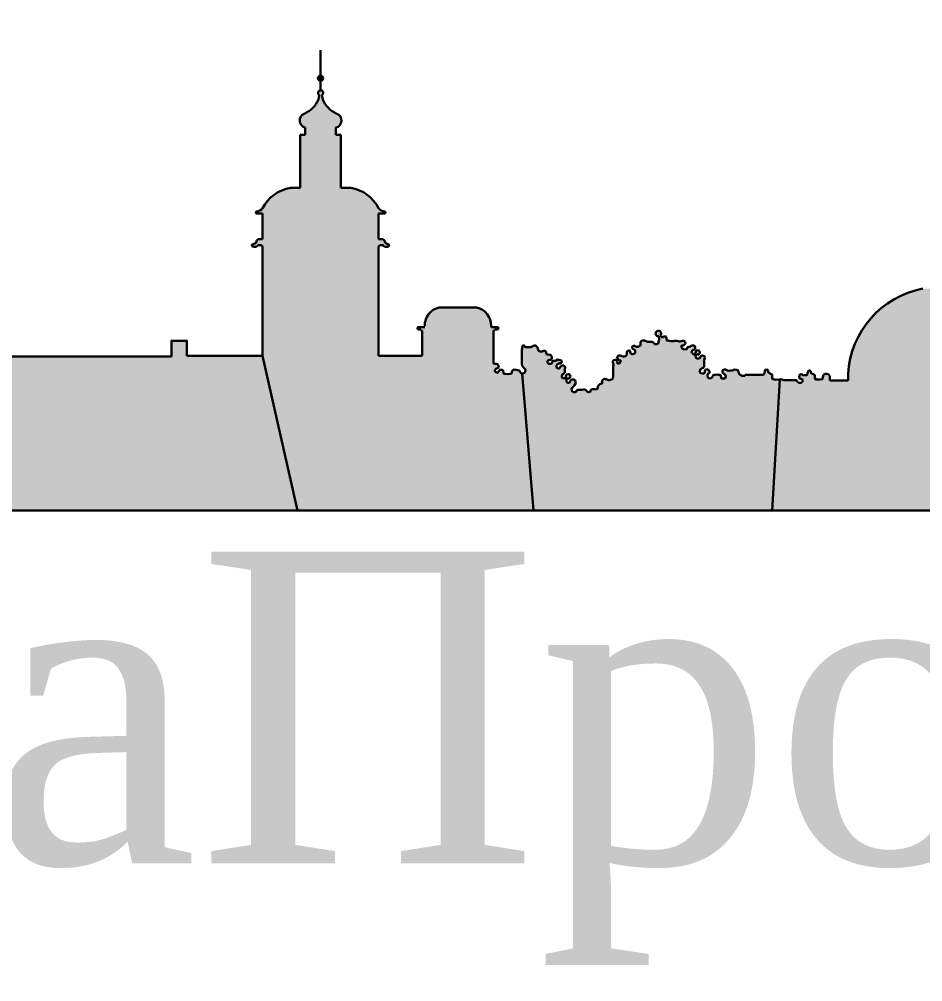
# Model space of a CAD drawing. Header units: metres. Extents: x -564 to -106, y -319 to -159.
# Drawn here: x -376.118 to -373.075, y -165.749 to -162.508 of the extents above; entities that cross this region are included whole.
import ezdxf

# ---------------------------------------------------------------- set-up
doc = ezdxf.new("R2010")
doc.units = ezdxf.units.M
doc.header["$MEASUREMENT"] = 0
doc.layers.add('контур здания на ситуации', color=1, linetype='Continuous', lineweight=30)
doc.layers.add('Рамка', color=7, linetype='Continuous', lineweight=0)
doc.styles.get("Standard").update_dxf_attribs({"font": 'cs_gost2304.shx'})

# ---------------------------------------------------------------- blocks, each defined once
blk = doc.blocks.new('A$C2C6E360E_1_1')
at = {"linetype": 'Continuous', "lineweight": 30, "ltscale": 0.1}
for points in [[(-9.3003, -2.944, 1), (-9.2829, -2.944, 1)], [(-8.613, -3.9381), (-8.6155, -3.9381), (-8.6188, -3.9354), (-8.6221, -3.9283), (-8.6285, -3.9275), (-8.6338, -3.9254), (-8.6393, -3.9248), (-8.6442, -3.9271), (-8.6464, -3.9294), (-8.648, -3.9376), (-8.6533, -3.9397), (-8.6609, -3.9406), (-8.6687, -3.9397), (-8.6748, -3.939), (-8.6771, -3.9303), (-8.6782, -3.9273), (-8.6813, -3.9259), (-8.6883, -3.9258), (-8.6912, -3.9303), (-8.6931, -3.9334), (-8.695, -3.9362), (-8.7051, -3.9331), (-8.7041, -3.924), (-8.6989, -3.9214), (-8.6932, -3.9187), (-8.6918, -3.9153), (-8.6954, -3.9071), (-8.7036, -3.9053), (-8.7091, -3.9048), (-8.7091, -3.794), (-8.7043, -3.794), (-8.7043, -3.7898), (-8.6955, -3.7898, 0.987681), (-8.6974, -3.7821), (-8.7177, -3.7821, 0.380531), (-8.7661, -3.7162), (-8.8291, -3.7162), (-8.8921, -3.7162, 0.380531), (-8.9405, -3.7821), (-8.9625, -3.7821, 1.012473), (-8.9606, -3.7898), (-8.9539, -3.7898), (-8.9539, -3.794), (-8.9491, -3.794), (-8.9491, -3.8782), (-9.0962, -3.8782), (-9.0962, -3.5104, -0.473931), (-9.0783, -3.5093, 0.340172), (-9.062, -3.5099, 0.608909), (-9.0644, -3.5023, -0.218924), (-9.0746, -3.4973, 0.241035), (-9.0817, -3.4864), (-9.0962, -3.4864), (-9.0962, -3.3997), (-9.076, -3.3997, 0.746498), (-9.0762, -3.3926, -0.233077), (-9.0962, -3.382, 0.244578), (-9.1903, -3.3135), (-9.2233, -3.3135), (-9.2233, -3.1352), (-9.2399, -3.1352), (-9.2399, -3.1104, 0.712425), (-9.236, -3.0641, -0.19933), (-9.2843, -3.0155), (-9.2871, -3.001, 0.757963), (-9.2916, -2.985, 0.757963), (-9.2961, -3.001), (-9.299, -3.0155, -0.19933), (-9.3473, -3.0641, 0.712425), (-9.3434, -3.1104), (-9.3434, -3.1352), (-9.36, -3.1352), (-9.36, -3.3135), (-9.393, -3.3135, 0.244578), (-9.487, -3.382, -0.233077), (-9.5071, -3.3926, 1.028208), (-9.505, -3.3997), (-9.487, -3.3997), (-9.487, -3.4864), (-9.5016, -3.4864, 0.241035), (-9.5087, -3.4973, -0.218924), (-9.5189, -3.5023, 0.608909), (-9.5213, -3.5099, 0.340172), (-9.5049, -3.5093, -0.473931), (-9.487, -3.5104), (-9.487, -3.8782), (-9.3692, -4.3992), (-8.575, -4.3992)], [(-6.4442, -4.0111), (-6.4454, -4.0056), (-6.4428, -4.0028), (-6.4385, -4.0023), (-6.4348, -4.0019), (-6.4344, -3.9907), (-6.4405, -3.9873), (-6.4447, -3.9891), (-6.4478, -3.9905), (-6.448, -3.9946), (-6.4482, -3.999), (-6.447, -4.0015), (-6.4491, -4.0033), (-6.4502, -4.0041), (-6.4512, -4.005), (-6.4557, -4.0045), (-6.4584, -4.0042), (-6.4635, -4.0036), (-6.4652, -4.0015), (-6.467, -3.9993), (-6.4669, -3.9948), (-6.4669, -3.9913), (-6.4669, -3.9897), (-6.4653, -3.9874), (-6.4638, -3.9851), (-6.4571, -3.9845), (-6.4545, -3.9819), (-6.454, -3.9797), (-6.4533, -3.9767), (-6.453, -3.9752), (-6.4498, -3.9732), (-6.4495, -3.9716), (-6.4488, -3.9676), (-6.4466, -3.9631), (-6.449, -3.9598), (-6.4521, -3.9581), (-6.4604, -3.9573), (-6.4654, -3.9606), (-6.4665, -3.9646), (-6.4668, -3.9671), (-6.4745, -3.9687), (-6.4806, -3.9667), (-6.4813, -3.9639), (-6.4811, -3.96), (-6.4809, -3.9575), (-6.4777, -3.9561), (-6.4756, -3.9551), (-6.4731, -3.954), (-6.4718, -3.9546), (-6.4677, -3.9518), (-6.4673, -3.9491), (-6.4671, -3.9448), (-6.4695, -3.9405), (-6.4756, -3.9385), (-6.4775, -3.9398), (-6.4803, -3.9416), (-6.4816, -3.9425), (-6.4847, -3.9433), (-6.4929, -3.9433), (-6.4988, -3.9433), (-6.5047, -3.9433), (-6.5077, -3.9453), (-6.5084, -3.9488), (-6.5091, -3.952), (-6.5112, -3.9539), (-6.5127, -3.9553), (-6.5159, -3.9549), (-6.5183, -3.9545), (-6.5221, -3.9515), (-6.5243, -3.9519), (-6.5286, -3.9497), (-6.5297, -3.945), (-6.5287, -3.9388), (-7.1375, -3.6105), (-7.196, -3.6105), (-7.196, -3.5309), (-7.2064, -3.5309), (-7.2064, -3.6105), (-7.2064, -3.6523), (-7.2638, -3.6523, 0.343417), (-7.5154, -3.9395), (-7.5154, -3.962), (-7.5767, -3.962), (-7.5769, -3.9561), (-7.577, -3.9505), (-7.5771, -3.9469), (-7.5809, -3.9417), (-7.5847, -3.9399), (-7.5913, -3.9398), (-7.5965, -3.9421), (-7.5994, -3.9461), (-7.6004, -3.9513), (-7.6009, -3.9539), (-7.6014, -3.9568), (-7.6111, -3.9587), (-7.6195, -3.9587), (-7.6239, -3.9587), (-7.6274, -3.9533), (-7.6267, -3.9464), (-7.6288, -3.9424), (-7.632, -3.9409), (-7.6358, -3.9392), (-7.6396, -3.9375), (-7.6405, -3.9326), (-7.6421, -3.9294), (-7.6457, -3.9277), (-7.6488, -3.929), (-7.6519, -3.9363), (-7.6523, -3.9405), (-7.6547, -3.9433), (-7.6605, -3.944), (-7.666, -3.9446), (-7.6704, -3.9416), (-7.6756, -3.9406), (-7.6788, -3.9435), (-7.6795, -3.9463), (-7.6794, -3.9513), (-7.678, -3.956), (-7.6707, -3.9567), (-7.6691, -3.9594), (-7.6684, -3.9658), (-7.6718, -3.9683), (-7.6735, -3.9695), (-7.6764, -3.9694), (-7.6816, -3.9691), (-7.6848, -3.9671), (-7.688, -3.9614), (-7.6906, -3.9606), (-7.7071, -3.9607), (-7.72, -3.9608), (-7.7262, -3.9609), (-7.7331, -3.9611), (-7.7373, -3.9584), (-7.7422, -3.9578), (-7.745, -3.958), (-7.7708, -4.3992), (-6.2064, -4.3992), (-6.2118, -3.9441), (-6.2274, -3.9446), (-6.2331, -3.9447), (-6.2374, -3.9453), (-6.2413, -3.9457), (-6.2456, -3.9439), (-6.248, -3.9426), (-6.2524, -3.9417), (-6.2555, -3.9421), (-6.2578, -3.944), (-6.2593, -3.9498), (-6.2581, -3.9522), (-6.2564, -3.9557), (-6.2498, -3.9571), (-6.2481, -3.9605), (-6.2487, -3.9629), (-6.2496, -3.9663), (-6.2518, -3.971), (-6.2539, -3.9716), (-6.2548, -3.9719), (-6.2567, -3.9727), (-6.2588, -3.9721), (-6.2637, -3.9712), (-6.2641, -3.9671), (-6.2644, -3.963), (-6.2653, -3.9606), (-6.2674, -3.959), (-6.2713, -3.9587), (-6.2759, -3.9608), (-6.2765, -3.9617), (-6.2772, -3.965), (-6.2763, -3.9717), (-6.2749, -3.9724), (-6.2742, -3.9741), (-6.2719, -3.9794), (-6.273, -3.983), (-6.2747, -3.9846), (-6.2758, -3.9857), (-6.2772, -3.987), (-6.2785, -3.9883), (-6.2806, -3.9903), (-6.2832, -3.991), (-6.2871, -3.992), (-6.2884, -3.9923), (-6.2898, -3.9927), (-6.2927, -3.9925), (-6.2949, -3.9921), (-6.3169, -3.991), (-6.3308, -3.9904), (-6.3348, -3.991), (-6.3406, -3.992), (-6.3437, -3.9918), (-6.3532, -3.9914), (-6.3571, -3.9912), (-6.3602, -3.9897), (-6.3618, -3.9874), (-6.3665, -3.9872), (-6.3703, -3.9875), (-6.3752, -3.9898), (-6.3771, -3.9922), (-6.3779, -3.9967), (-6.3771, -3.9984), (-6.3749, -4.0003), (-6.3753, -4.0025), (-6.376, -4.0078), (-6.3892, -4.0106), (-6.4003, -4.0101), (-6.4086, -4.0098), (-6.4215, -4.0066), (-6.4291, -4.0111), (-6.4345, -4.0143), (-6.4392, -4.0171)], [(-7.745, -3.958), (-7.7478, -3.9582), (-7.7586, -3.959), (-7.7649, -3.9578), (-7.77, -3.9568), (-7.7704, -3.9539), (-7.7704, -3.9489), (-7.7704, -3.945), (-7.7704, -3.9421), (-7.7742, -3.9401), (-7.7763, -3.939), (-7.7792, -3.9374), (-7.7811, -3.9364), (-7.7835, -3.9351), (-7.7847, -3.9344), (-7.7844, -3.9304), (-7.7849, -3.9284), (-7.7898, -3.9248), (-7.7943, -3.926), (-7.7959, -3.9296), (-7.7971, -3.9372), (-7.799, -3.9413), (-7.8025, -3.9423), (-7.8112, -3.9429), (-7.8501, -3.9428), (-7.8615, -3.9428), (-7.863, -3.9456), (-7.8658, -3.9457), (-7.8719, -3.9459), (-7.8805, -3.9419), (-7.8823, -3.9397), (-7.8835, -3.9356), (-7.8841, -3.9336), (-7.8853, -3.9294), (-7.8861, -3.9267), (-7.8909, -3.9255), (-7.8956, -3.9251), (-7.9006, -3.9261), (-7.9023, -3.9277), (-7.9105, -3.9286), (-7.9152, -3.929), (-7.9215, -3.9277), (-7.9275, -3.9253), (-7.9332, -3.925), (-7.9375, -3.9268), (-7.9383, -3.93), (-7.9383, -3.9345), (-7.9368, -3.9375), (-7.9336, -3.9398), (-7.9319, -3.941), (-7.9292, -3.943), (-7.927, -3.9474), (-7.9276, -3.9532), (-7.9294, -3.9546), (-7.9343, -3.9553), (-7.9389, -3.9556), (-7.9415, -3.9548), (-7.9432, -3.9519), (-7.9437, -3.9484), (-7.9438, -3.9441), (-7.9474, -3.9426), (-7.9512, -3.9422), (-7.9558, -3.9417), (-7.9613, -3.9423), (-7.9682, -3.9431), (-7.9711, -3.9461), (-7.9731, -3.9507), (-7.9741, -3.9529), (-7.9777, -3.9544), (-7.9836, -3.9547), (-7.9865, -3.9527), (-7.9878, -3.9494), (-7.989, -3.9464), (-7.9883, -3.9422), (-7.9864, -3.9396), (-7.9851, -3.9378), (-7.9822, -3.936), (-7.9818, -3.9317), (-7.9837, -3.9275), (-7.9873, -3.9249), (-7.9926, -3.9244), (-7.9976, -3.9271), (-7.9978, -3.9327), (-7.9979, -3.9351), (-8.0006, -3.9378), (-8.0039, -3.9384), (-8.0113, -3.9369), (-8.0143, -3.9344), (-8.0149, -3.9305), (-8.0138, -3.9272), (-8.0133, -3.9258), (-8.0126, -3.9238), (-8.0087, -3.9212), (-8.0066, -3.9199), (-8.0034, -3.9195), (-8.0013, -3.916), (-7.9993, -3.9126), (-7.9996, -3.9087), (-7.9998, -3.9032), (-8.0003, -3.8979), (-8.0006, -3.8952), (-7.999, -3.8895), (-7.9977, -3.8845), (-7.9984, -3.8803), (-8.0022, -3.8783), (-8.0066, -3.8774), (-8.0113, -3.8798), (-8.0131, -3.8839), (-8.0144, -3.8867), (-8.0187, -3.8881), (-8.0242, -3.8879), (-8.0279, -3.8859), (-8.0284, -3.883), (-8.029, -3.8795), (-8.0272, -3.8766), (-8.0251, -3.8734), (-8.0228, -3.8743), (-8.0209, -3.8751), (-8.0179, -3.8735), (-8.0153, -3.8714), (-8.014, -3.8687), (-8.0141, -3.866), (-8.0169, -3.8605), (-8.0213, -3.8602), (-8.0242, -3.8605), (-8.0266, -3.8608), (-8.0275, -3.8639), (-8.0286, -3.8677), (-8.0283, -3.8699), (-8.0299, -3.8717), (-8.0316, -3.8736), (-8.0338, -3.8743), (-8.0365, -3.873), (-8.0397, -3.8701), (-8.0417, -3.8683), (-8.0422, -3.8661), (-8.0404, -3.8621), (-8.0387, -3.8601), (-8.037, -3.8581), (-8.0329, -3.8577), (-8.0307, -3.8551), (-8.0305, -3.8531), (-8.0302, -3.8498), (-8.0325, -3.8451), (-8.036, -3.8441), (-8.042, -3.8445), (-8.0446, -3.8462), (-8.0477, -3.8482), (-8.0519, -3.8484), (-8.0556, -3.85), (-8.0571, -3.8532), (-8.0577, -3.856), (-8.0612, -3.8563), (-8.0677, -3.8569), (-8.0737, -3.8547), (-8.0752, -3.8522), (-8.0765, -3.8498), (-8.0766, -3.8465), (-8.0766, -3.845), (-8.0747, -3.8442), (-8.0726, -3.8439), (-8.0713, -3.8437), (-8.0693, -3.8434), (-8.0663, -3.8407), (-8.0637, -3.8384), (-8.0631, -3.8357), (-8.0642, -3.8323), (-8.0665, -3.8293), (-8.0696, -3.828), (-8.0734, -3.828), (-8.077, -3.8294), (-8.0815, -3.831), (-8.0845, -3.8301), (-8.0879, -3.829), (-8.0907, -3.8281), (-8.0958, -3.8281), (-8.0998, -3.8287), (-8.1044, -3.829), (-8.1114, -3.8295), (-8.1179, -3.8281), (-8.1209, -3.8275), (-8.1242, -3.8276), (-8.1262, -3.8255), (-8.1262, -3.822), (-8.1262, -3.8189), (-8.1283, -3.816), (-8.1304, -3.813), (-8.132, -3.8132), (-8.1335, -3.8133), (-8.1368, -3.8136), (-8.1407, -3.8177), (-8.1479, -3.8104, 6.607957), (-8.1528, -3.8128), (-8.1511, -3.8274), (-8.153, -3.828), (-8.154, -3.8313), (-8.1538, -3.8326), (-8.1545, -3.8367), (-8.1588, -3.8397), (-8.1647, -3.8399), (-8.1671, -3.84), (-8.1684, -3.8377), (-8.17, -3.8351), (-8.1739, -3.8321), (-8.1773, -3.8319), (-8.1864, -3.8314), (-8.1902, -3.8312), (-8.1958, -3.8294), (-8.1981, -3.8284), (-8.2017, -3.8269), (-8.2082, -3.827), (-8.2132, -3.8307), (-8.2147, -3.8346), (-8.214, -3.8394), (-8.2135, -3.8426), (-8.2175, -3.8451), (-8.2221, -3.848), (-8.2276, -3.8479), (-8.2323, -3.8461), (-8.2364, -3.8445), (-8.2403, -3.8457), (-8.2427, -3.848), (-8.2428, -3.8519), (-8.241, -3.8544), (-8.2329, -3.8595), (-8.2319, -3.8619), (-8.2318, -3.866), (-8.2337, -3.8699), (-8.2346, -3.8717), (-8.2366, -3.8723), (-8.2408, -3.8735), (-8.2427, -3.8729), (-8.2442, -3.8721), (-8.2472, -3.8705), (-8.2486, -3.8668), (-8.2494, -3.8647), (-8.2495, -3.8621), (-8.2525, -3.8605), (-8.2558, -3.861), (-8.2584, -3.8634), (-8.2608, -3.8655), (-8.2608, -3.8694), (-8.2606, -3.8725), (-8.2605, -3.8748), (-8.2629, -3.8779), (-8.2643, -3.8797), (-8.2691, -3.8807), (-8.2741, -3.881), (-8.2795, -3.8788), (-8.2827, -3.8775), (-8.2862, -3.8779), (-8.2885, -3.878), (-8.2907, -3.8795), (-8.2919, -3.8825), (-8.2927, -3.8846), (-8.2919, -3.8864), (-8.2894, -3.8916), (-8.2856, -3.8934), (-8.2818, -3.8949), (-8.2809, -3.8967), (-8.2817, -3.8995), (-8.2834, -3.9024), (-8.2851, -3.9051), (-8.2873, -3.9051), (-8.2898, -3.9046), (-8.2913, -3.9044), (-8.2928, -3.9023), (-8.2922, -3.8988), (-8.2929, -3.8949), (-8.2948, -3.8923), (-8.2995, -3.8917), (-8.3038, -3.8929), (-8.3073, -3.8963), (-8.3077, -3.8996), (-8.3069, -3.9037), (-8.3054, -3.906), (-8.3052, -3.9079), (-8.3063, -3.9135), (-8.3058, -3.919), (-8.3058, -3.9481), (-8.3076, -3.9546), (-8.3102, -3.9576), (-8.3152, -3.9598), (-8.3203, -3.9608), (-8.3218, -3.9611), (-8.3244, -3.9597), (-8.3301, -3.9576), (-8.3317, -3.957), (-8.3348, -3.9559), (-8.3364, -3.9565), (-8.3401, -3.9581), (-8.3424, -3.9608), (-8.3442, -3.9629), (-8.3435, -3.9664), (-8.3438, -3.9705), (-8.345, -3.9729), (-8.3475, -3.973), (-8.3505, -3.9732), (-8.3526, -3.9749), (-8.3548, -3.9779), (-8.3563, -3.9799), (-8.3575, -3.9818), (-8.3584, -3.9852), (-8.3582, -3.9871), (-8.3581, -3.9887), (-8.3597, -3.9899), (-8.3607, -3.9906), (-8.3639, -3.9913), (-8.3656, -3.9917), (-8.3694, -3.9914), (-8.3735, -3.991), (-8.3759, -3.9913), (-8.3795, -3.9918), (-8.3817, -3.9937), (-8.3832, -3.9981), (-8.3836, -3.9994), (-8.3899, -4.0011), (-8.3933, -4), (-8.396, -3.9966), (-8.3991, -3.9934), (-8.4029, -3.9924), (-8.4063, -3.9926), (-8.4122, -3.9928), (-8.4174, -3.9931), (-8.421, -3.9933), (-8.4255, -3.9936), (-8.4285, -3.9941), (-8.4303, -3.9968), (-8.4311, -3.9994), (-8.4342, -4.0006), (-8.4394, -4.001), (-8.4431, -3.9991), (-8.4446, -3.9983), (-8.4459, -3.9952), (-8.4465, -3.9911), (-8.4456, -3.9877), (-8.4432, -3.9851), (-8.4408, -3.9831), (-8.4383, -3.9809), (-8.4361, -3.9779), (-8.433, -3.9723), (-8.4326, -3.9693), (-8.4336, -3.9654), (-8.4347, -3.9616), (-8.4361, -3.9596), (-8.4385, -3.9588), (-8.442, -3.9587), (-8.4459, -3.9589), (-8.4492, -3.9603), (-8.4507, -3.9632), (-8.4514, -3.967), (-8.4532, -3.9689), (-8.4571, -3.9699), (-8.4615, -3.9687), (-8.4636, -3.9656), (-8.4634, -3.9618), (-8.4633, -3.9586), (-8.4619, -3.9563), (-8.4608, -3.9546), (-8.4592, -3.9547), (-8.4567, -3.9547), (-8.455, -3.9545), (-8.4528, -3.9533), (-8.4515, -3.9508), (-8.4503, -3.9486), (-8.4507, -3.9448), (-8.4518, -3.9424), (-8.4543, -3.9408), (-8.4573, -3.9408), (-8.4626, -3.9412), (-8.4638, -3.9428), (-8.4654, -3.9449), (-8.4655, -3.9481), (-8.4657, -3.9508), (-8.4658, -3.953), (-8.4685, -3.9542), (-8.4717, -3.9539), (-8.4764, -3.9536), (-8.4788, -3.9503), (-8.4789, -3.9474), (-8.4778, -3.9441), (-8.4769, -3.9409), (-8.4741, -3.9388), (-8.4688, -3.9339), (-8.4687, -3.9326), (-8.4685, -3.9307), (-8.4691, -3.9284), (-8.4696, -3.9265), (-8.4701, -3.9245), (-8.4693, -3.9221), (-8.4681, -3.9187), (-8.4689, -3.9151), (-8.472, -3.9117), (-8.4739, -3.911), (-8.4772, -3.911), (-8.4803, -3.9121), (-8.4824, -3.9129), (-8.484, -3.916), (-8.4844, -3.9168), (-8.4851, -3.9182), (-8.4881, -3.9212), (-8.4907, -3.9213), (-8.4943, -3.92), (-8.4963, -3.9193), (-8.4968, -3.9177), (-8.4974, -3.9162), (-8.4974, -3.9139), (-8.4974, -3.9124), (-8.4974, -3.911), (-8.4948, -3.9084), (-8.4933, -3.9068), (-8.4889, -3.9045), (-8.487, -3.9035), (-8.484, -3.9043), (-8.4794, -3.8996), (-8.4797, -3.8977), (-8.4811, -3.8949), (-8.4846, -3.8934), (-8.4889, -3.8924), (-8.4928, -3.8916), (-8.4988, -3.8941), (-8.5021, -3.8955), (-8.508, -3.8956), (-8.5101, -3.8971), (-8.5114, -3.9007), (-8.5121, -3.9029), (-8.5137, -3.9047), (-8.5156, -3.9053), (-8.5177, -3.9059), (-8.523, -3.9062), (-8.5245, -3.9048), (-8.5269, -3.9026), (-8.528, -3.8997), (-8.5273, -3.8966), (-8.5251, -3.8938), (-8.5226, -3.8928), (-8.5199, -3.8918), (-8.5165, -3.8929), (-8.5143, -3.8896), (-8.5131, -3.8867), (-8.5133, -3.8839), (-8.5134, -3.8818), (-8.5151, -3.8784), (-8.5165, -3.8755), (-8.5195, -3.875), (-8.5253, -3.8738), (-8.5297, -3.8739), (-8.5311, -3.8725), (-8.5318, -3.8709), (-8.5318, -3.8672), (-8.5333, -3.8647), (-8.5343, -3.863), (-8.5357, -3.8618), (-8.5401, -3.8623), (-8.5438, -3.8627), (-8.5448, -3.8641), (-8.5452, -3.8648), (-8.5464, -3.8645), (-8.5496, -3.8647), (-8.5526, -3.8643), (-8.5555, -3.863), (-8.5566, -3.8617), (-8.5586, -3.8592), (-8.5596, -3.8545), (-8.5606, -3.8503), (-8.563, -3.8481), (-8.5646, -3.8466), (-8.5666, -3.8449), (-8.5687, -3.8442), (-8.5714, -3.8445), (-8.5743, -3.845), (-8.5832, -3.8492), (-8.5886, -3.8492), (-8.5942, -3.8492), (-8.5984, -3.8492), (-8.6024, -3.8492), (-8.6046, -3.8477), (-8.6043, -3.8462), (-8.6047, -3.845), (-8.6061, -3.8438), (-8.6093, -3.8435), (-8.6111, -3.8446), (-8.6122, -3.8465), (-8.6112, -3.8476), (-8.613, -3.8495), (-8.6136, -3.8512), (-8.6132, -3.8536), (-8.6126, -3.8566), (-8.6134, -3.8594), (-8.6134, -3.8652), (-8.6134, -3.9061), (-8.6129, -3.9121), (-8.6098, -3.9165), (-8.6076, -3.9196), (-8.6037, -3.923), (-8.6019, -3.9246), (-8.6021, -3.9269), (-8.6025, -3.9321), (-8.6054, -3.9362), (-8.6105, -3.9381), (-8.613, -3.9381), (-8.575, -4.3992), (-7.7708, -4.3992)], [(-10.3741, -4.3992), (-10.3843, -3.8808), (-9.794, -3.8808), (-9.794, -3.8277), (-9.7415, -3.8277), (-9.7415, -3.879), (-9.487, -3.8782), (-9.3692, -4.3992)]]:
    blk.add_hatch(color=7, dxfattribs=at).paths.add_polyline_path(points)
at = {"color": 7, "linetype": 'Continuous', "lineweight": 30, "ltscale": 0.1}
for p, q in [((-9.2916, -2.8497), (-9.2916, -2.9353)), ((-9.2916, -2.9527), (-9.2916, -2.985)), ((-9.299, -3.0155), (-9.2961, -3.001)), ((-9.2843, -3.0155), (-9.2871, -3.001)), ((-9.3434, -3.1352), (-9.3434, -3.1102)), ((-9.2399, -3.1352), (-9.2399, -3.1102)), ((-9.36, -3.1352), (-9.36, -3.3135)), ((-9.36, -3.1352), (-9.3434, -3.1352)), ((-9.2233, -3.1352), (-9.2399, -3.1352)), ((-9.2233, -3.1352), (-9.2233, -3.3135)), ((-9.36, -3.3135), (-9.393, -3.3135)), ((-9.2233, -3.3135), (-9.1903, -3.3135)), ((-9.487, -3.3997), (-9.5073, -3.3997)), ((-9.487, -3.3997), (-9.487, -3.4864)), ((-9.0962, -3.3997), (-9.0962, -3.4864)), ((-9.0962, -3.3997), (-9.076, -3.3997)), ((-9.487, -3.4864), (-9.5016, -3.4864)), ((-9.0962, -3.4864), (-9.0817, -3.4864)), ((-9.487, -3.5104), (-9.487, -3.8782)), ((-9.0962, -3.5104), (-9.0962, -3.8782)), ((-8.8291, -3.7162), (-8.8921, -3.7162)), ((-8.8291, -3.7162), (-8.7661, -3.7162)), ((-8.9539, -3.7898), (-8.9629, -3.7898)), ((-8.9407, -3.7821), (-8.9626, -3.7821)), ((-8.9539, -3.794), (-8.9539, -3.7898)), ((-8.7174, -3.7746), (-8.7174, -3.7821)), ((-8.7174, -3.7821), (-8.6955, -3.7821)), ((-8.7043, -3.794), (-8.7043, -3.7898)), ((-8.7043, -3.7898), (-8.6953, -3.7898)), ((-8.9491, -3.794), (-8.9539, -3.794)), ((-8.9491, -3.8782), (-8.9491, -3.794)), ((-8.7091, -3.9048), (-8.7091, -3.794)), ((-8.7091, -3.794), (-8.7043, -3.794)), ((-9.487, -3.8782), (-9.7415, -3.879)), ((-9.487, -3.8782), (-9.3692, -4.3992)), ((-9.0962, -3.8782), (-8.9491, -3.8782)), ((-8.6134, -3.8652), (-8.6134, -3.9062)), ((-8.3058, -3.919), (-8.3058, -3.9481)), ((-8.613, -3.9381), (-8.575, -4.3992)), ((-7.5154, -3.9395), (-7.5154, -3.962)), ((-7.745, -3.958), (-7.7708, -4.3992)), ((-7.5154, -3.962), (-7.5767, -3.962))]:
    blk.add_line(p, q, dxfattribs=at)
at = {"color": 7, "linetype": 'Continuous', "lineweight": 30, "ltscale": 0.1, "flags": 128}
for points in [[(-8.1528, -3.8128), (-8.1511, -3.8274)], [(-8.1407, -3.8177), (-8.1479, -3.8104)], [(-7.5767, -3.962), (-7.5769, -3.9561), (-7.577, -3.9505), (-7.5771, -3.9469), (-7.5809, -3.9417), (-7.5847, -3.9399), (-7.5913, -3.9398), (-7.5965, -3.9421), (-7.5994, -3.9461), (-7.6004, -3.9513), (-7.6009, -3.9539), (-7.6014, -3.9568), (-7.6111, -3.9587), (-7.6195, -3.9587), (-7.6239, -3.9587), (-7.6274, -3.9533), (-7.6267, -3.9464), (-7.6288, -3.9424), (-7.632, -3.9409), (-7.6358, -3.9392), (-7.6396, -3.9375), (-7.6405, -3.9326), (-7.6421, -3.9294), (-7.6457, -3.9277), (-7.6488, -3.929), (-7.651, -3.9342), (-7.6519, -3.9363), (-7.6523, -3.9405), (-7.6547, -3.9433), (-7.6605, -3.944), (-7.666, -3.9446), (-7.6704, -3.9416), (-7.6756, -3.9406), (-7.6788, -3.9435), (-7.6795, -3.9463), (-7.6794, -3.9513), (-7.6787, -3.9538), (-7.678, -3.956), (-7.6729, -3.9565), (-7.6703, -3.9573), (-7.6691, -3.9594), (-7.6686, -3.9641), (-7.6691, -3.9663), (-7.6718, -3.9683), (-7.6735, -3.9695), (-7.6764, -3.9694), (-7.6816, -3.9691), (-7.6848, -3.9671), (-7.6866, -3.9639), (-7.688, -3.9614), (-7.6906, -3.9606), (-7.7071, -3.9607), (-7.72, -3.9608), (-7.7262, -3.9609), (-7.7331, -3.9611), (-7.7373, -3.9584), (-7.7422, -3.9578), (-7.7478, -3.9582), (-7.7586, -3.959), (-7.7649, -3.9578), (-7.77, -3.9568), (-7.7704, -3.9539), (-7.7704, -3.9489), (-7.7704, -3.945), (-7.7704, -3.9421), (-7.7742, -3.9401), (-7.7763, -3.939), (-7.7763, -3.939), (-7.7792, -3.9374), (-7.7811, -3.9364), (-7.7835, -3.9351), (-7.7847, -3.9344), (-7.7845, -3.932), (-7.7844, -3.9304), (-7.7849, -3.9284), (-7.7898, -3.9248), (-7.7943, -3.926), (-7.7959, -3.9296), (-7.7971, -3.9372), (-7.799, -3.9413), (-7.8025, -3.9423), (-7.8112, -3.9429), (-7.8501, -3.9428), (-7.8615, -3.9428), (-7.863, -3.9456), (-7.8658, -3.9457), (-7.8719, -3.9459), (-7.8805, -3.9419), (-7.8823, -3.9397), (-7.8835, -3.9356), (-7.8841, -3.9336), (-7.8853, -3.9294), (-7.8861, -3.9267), (-7.8909, -3.9255), (-7.8956, -3.9251), (-7.9006, -3.9261), (-7.9023, -3.9277), (-7.9105, -3.9286), (-7.9152, -3.929), (-7.9215, -3.9277), (-7.9275, -3.9253), (-7.9332, -3.925), (-7.9375, -3.9268), (-7.9383, -3.93), (-7.9383, -3.9345), (-7.9368, -3.9375), (-7.9336, -3.9398), (-7.9319, -3.941), (-7.9292, -3.943), (-7.927, -3.9474), (-7.9276, -3.9532), (-7.9294, -3.9546), (-7.9343, -3.9553), (-7.9389, -3.9556), (-7.9415, -3.9548), (-7.9432, -3.9519), (-7.9437, -3.9484), (-7.9438, -3.9459), (-7.9438, -3.9441), (-7.9474, -3.9426), (-7.9512, -3.9422), (-7.9558, -3.9417), (-7.9613, -3.9423), (-7.9682, -3.9431), (-7.9711, -3.9461), (-7.9731, -3.9507), (-7.9741, -3.9529), (-7.9777, -3.9544), (-7.9836, -3.9547), (-7.9865, -3.9527), (-7.9878, -3.9494), (-7.989, -3.9464), (-7.9883, -3.9422), (-7.9864, -3.9396), (-7.9851, -3.9378), (-7.9822, -3.936), (-7.9818, -3.9317), (-7.9837, -3.9275), (-7.9873, -3.9249), (-7.9926, -3.9244), (-7.9976, -3.9271), (-7.9978, -3.9327), (-7.9979, -3.9351), (-8.0006, -3.9378), (-8.0039, -3.9384), (-8.0113, -3.9369), (-8.0143, -3.9344), (-8.0149, -3.9305), (-8.0138, -3.9272), (-8.0133, -3.9258), (-8.0126, -3.9238), (-8.0087, -3.9212), (-8.0066, -3.9199), (-8.0034, -3.9195), (-8.0013, -3.916), (-7.9993, -3.9126), (-7.9996, -3.9087), (-7.9998, -3.9032), (-8.0003, -3.8979), (-8.0006, -3.8952), (-7.999, -3.8895), (-7.9977, -3.8845), (-7.9984, -3.8803), (-8.0022, -3.8783), (-8.0066, -3.8774), (-8.0113, -3.8798), (-8.0131, -3.8839), (-8.0144, -3.8867), (-8.0187, -3.8881), (-8.0242, -3.8879), (-8.0279, -3.8859), (-8.0284, -3.883), (-8.029, -3.8795), (-8.0272, -3.8766), (-8.0251, -3.8734), (-8.0228, -3.8743), (-8.0209, -3.8751), (-8.019, -3.8741), (-8.0179, -3.8735), (-8.0153, -3.8714), (-8.014, -3.8687), (-8.0141, -3.866), (-8.0164, -3.8614), (-8.0169, -3.8605), (-8.0213, -3.8602), (-8.0242, -3.8605), (-8.0266, -3.8608), (-8.0275, -3.8639), (-8.0286, -3.8677), (-8.0283, -3.8699), (-8.0299, -3.8717), (-8.0316, -3.8736), (-8.0338, -3.8743), (-8.0365, -3.873), (-8.0397, -3.8701), (-8.0417, -3.8683), (-8.0422, -3.8661), (-8.0404, -3.8621), (-8.0387, -3.8601), (-8.037, -3.8581), (-8.0329, -3.8577), (-8.0307, -3.8551), (-8.0305, -3.8531), (-8.0302, -3.8498), (-8.0318, -3.8466), (-8.0325, -3.8451), (-8.036, -3.8441), (-8.042, -3.8445), (-8.0446, -3.8462), (-8.0477, -3.8482), (-8.0519, -3.8484), (-8.0556, -3.85), (-8.0571, -3.8532), (-8.0577, -3.856), (-8.0612, -3.8563), (-8.0677, -3.8569), (-8.0721, -3.8553), (-8.074, -3.8543), (-8.074, -3.8543), (-8.0752, -3.8522), (-8.0765, -3.8498), (-8.0766, -3.8465), (-8.0766, -3.845), (-8.0747, -3.8442), (-8.0726, -3.8439), (-8.0713, -3.8437), (-8.0693, -3.8434), (-8.0693, -3.8434), (-8.0663, -3.8407), (-8.0637, -3.8384), (-8.0631, -3.8357), (-8.0642, -3.8323), (-8.0665, -3.8293), (-8.0696, -3.828), (-8.0734, -3.828), (-8.077, -3.8294), (-8.0815, -3.831), (-8.0845, -3.8301), (-8.0879, -3.829), (-8.0907, -3.8281), (-8.0958, -3.8281), (-8.0998, -3.8287), (-8.1044, -3.829), (-8.1114, -3.8295), (-8.1114, -3.8295), (-8.1179, -3.8281), (-8.1209, -3.8275), (-8.1242, -3.8276), (-8.1242, -3.8276), (-8.1262, -3.8255), (-8.1262, -3.822), (-8.1262, -3.8189), (-8.1283, -3.816), (-8.1304, -3.813), (-8.132, -3.8132), (-8.1335, -3.8133), (-8.1368, -3.8136), (-8.1368, -3.8136), (-8.1407, -3.8177)], [(-10.3843, -3.8808), (-9.794, -3.8808), (-9.794, -3.8277), (-9.7415, -3.8277), (-9.7415, -3.879)], [(-8.3058, -3.9481), (-8.3076, -3.9546), (-8.3102, -3.9576), (-8.3152, -3.9598), (-8.3203, -3.9608), (-8.3218, -3.9611), (-8.3244, -3.9597), (-8.3301, -3.9576), (-8.3317, -3.957), (-8.3348, -3.9559), (-8.3364, -3.9565), (-8.3401, -3.9581), (-8.3424, -3.9608), (-8.3442, -3.9629), (-8.3435, -3.9664), (-8.3438, -3.9705), (-8.345, -3.9729), (-8.3475, -3.973), (-8.3505, -3.9732), (-8.3526, -3.9749), (-8.3548, -3.9779), (-8.3563, -3.9799), (-8.3575, -3.9818), (-8.3584, -3.9852), (-8.3582, -3.9871), (-8.3581, -3.9887), (-8.3597, -3.9899), (-8.3607, -3.9906), (-8.3639, -3.9913), (-8.3656, -3.9917), (-8.3694, -3.9914), (-8.3735, -3.991), (-8.3759, -3.9913), (-8.3795, -3.9918), (-8.3817, -3.9937), (-8.3832, -3.9981), (-8.3836, -3.9994), (-8.3899, -4.0011), (-8.3933, -4), (-8.396, -3.9966), (-8.3991, -3.9934), (-8.4029, -3.9924), (-8.4063, -3.9926), (-8.4122, -3.9928), (-8.4174, -3.9931), (-8.421, -3.9933), (-8.4255, -3.9936), (-8.4285, -3.9941), (-8.4303, -3.9968), (-8.4311, -3.9994), (-8.4342, -4.0006), (-8.4394, -4.001), (-8.4431, -3.9991), (-8.4446, -3.9983), (-8.4459, -3.9952), (-8.4465, -3.9911), (-8.4456, -3.9877), (-8.4432, -3.9851), (-8.4408, -3.9831), (-8.4383, -3.9809), (-8.4361, -3.9779), (-8.433, -3.9723), (-8.4326, -3.9693), (-8.4336, -3.9654), (-8.4347, -3.9616), (-8.4361, -3.9596), (-8.4385, -3.9588), (-8.442, -3.9587), (-8.4459, -3.9589), (-8.4492, -3.9603), (-8.4507, -3.9632), (-8.4514, -3.967), (-8.4532, -3.9689), (-8.4571, -3.9699), (-8.4615, -3.9687), (-8.4636, -3.9656), (-8.4634, -3.9618), (-8.4633, -3.9586), (-8.4619, -3.9563), (-8.4608, -3.9546), (-8.4592, -3.9547), (-8.4592, -3.9547), (-8.4567, -3.9547), (-8.455, -3.9545), (-8.4528, -3.9533), (-8.4515, -3.9508), (-8.4503, -3.9486), (-8.4507, -3.9448), (-8.4518, -3.9424), (-8.4543, -3.9408), (-8.4573, -3.9408), (-8.4626, -3.9412), (-8.4638, -3.9428), (-8.4654, -3.9449), (-8.4655, -3.9481), (-8.4657, -3.9508), (-8.4658, -3.953), (-8.4685, -3.9542), (-8.4717, -3.9539), (-8.4764, -3.9536), (-8.4788, -3.9503), (-8.4789, -3.9474), (-8.4778, -3.9441), (-8.4769, -3.9409), (-8.4741, -3.9388), (-8.4688, -3.9339), (-8.4687, -3.9326), (-8.4685, -3.9307), (-8.4691, -3.9284), (-8.4696, -3.9265), (-8.4701, -3.9245), (-8.4693, -3.9221), (-8.4685, -3.9199), (-8.4681, -3.9187), (-8.4689, -3.9151), (-8.4708, -3.9131), (-8.472, -3.9117), (-8.4739, -3.911), (-8.4772, -3.911), (-8.4803, -3.9121), (-8.4824, -3.9129), (-8.484, -3.916), (-8.4844, -3.9168), (-8.4851, -3.9182), (-8.4881, -3.9212), (-8.4907, -3.9213), (-8.4943, -3.92), (-8.4963, -3.9193), (-8.4968, -3.9177), (-8.4974, -3.9162), (-8.4974, -3.9139), (-8.4974, -3.9124), (-8.4974, -3.911), (-8.4948, -3.9084), (-8.4933, -3.9068), (-8.4889, -3.9045), (-8.487, -3.9035), (-8.4846, -3.9041), (-8.484, -3.9043), (-8.4794, -3.8996), (-8.4797, -3.8977), (-8.4811, -3.8949), (-8.4846, -3.8934), (-8.4889, -3.8924), (-8.4928, -3.8916), (-8.4988, -3.8941), (-8.5021, -3.8955), (-8.508, -3.8956), (-8.5101, -3.8971), (-8.5114, -3.9007), (-8.5121, -3.9029), (-8.5137, -3.9047), (-8.5156, -3.9053), (-8.5177, -3.9059), (-8.523, -3.9062), (-8.5245, -3.9048), (-8.5269, -3.9026), (-8.528, -3.8997), (-8.5273, -3.8966), (-8.5251, -3.8938), (-8.5226, -3.8928), (-8.5199, -3.8918), (-8.5179, -3.8924), (-8.5165, -3.8929), (-8.5143, -3.8896), (-8.5131, -3.8867), (-8.5133, -3.8839), (-8.5134, -3.8818), (-8.5151, -3.8784), (-8.5165, -3.8755), (-8.5195, -3.875), (-8.5253, -3.8738), (-8.5283, -3.8739), (-8.5298, -3.8738), (-8.5311, -3.8725), (-8.5318, -3.8709), (-8.5318, -3.8672), (-8.5318, -3.8672), (-8.5333, -3.8647), (-8.5343, -3.863), (-8.5357, -3.8618), (-8.5401, -3.8623), (-8.5438, -3.8627), (-8.5448, -3.8641), (-8.5452, -3.8648), (-8.5464, -3.8645), (-8.5496, -3.8647), (-8.5526, -3.8643), (-8.5555, -3.863), (-8.5566, -3.8617), (-8.5586, -3.8592), (-8.5586, -3.8592), (-8.5596, -3.8545), (-8.5602, -3.852), (-8.5606, -3.8503), (-8.563, -3.8481), (-8.5646, -3.8466), (-8.5666, -3.8449), (-8.5687, -3.8442), (-8.5687, -3.8442), (-8.5714, -3.8445), (-8.5743, -3.845), (-8.5832, -3.8492), (-8.5886, -3.8492), (-8.5942, -3.8492), (-8.5984, -3.8492), (-8.6024, -3.8492), (-8.6046, -3.8477), (-8.6043, -3.8462), (-8.6047, -3.845), (-8.6061, -3.8438), (-8.6093, -3.8435), (-8.6111, -3.8446), (-8.6119, -3.846), (-8.6122, -3.8465), (-8.6112, -3.8476), (-8.6112, -3.8476), (-8.613, -3.8495), (-8.6136, -3.8512), (-8.6132, -3.8536), (-8.6126, -3.8566), (-8.6134, -3.8594), (-8.6134, -3.8652)], [(-8.1511, -3.8274), (-8.1518, -3.8276), (-8.1518, -3.8276), (-8.153, -3.828), (-8.154, -3.8313), (-8.1538, -3.8326), (-8.1545, -3.8367), (-8.1588, -3.8397), (-8.1647, -3.8399), (-8.1671, -3.84), (-8.1684, -3.8377), (-8.17, -3.8351), (-8.1739, -3.8321), (-8.1773, -3.8319), (-8.1864, -3.8314), (-8.1902, -3.8312), (-8.1947, -3.8297), (-8.1964, -3.8291), (-8.1981, -3.8284), (-8.2017, -3.8269), (-8.2082, -3.827), (-8.2132, -3.8307), (-8.2147, -3.8346), (-8.214, -3.8394), (-8.2135, -3.8426), (-8.2175, -3.8451), (-8.2221, -3.848), (-8.2276, -3.8479), (-8.2323, -3.8461), (-8.2364, -3.8445), (-8.2403, -3.8457), (-8.2427, -3.848), (-8.2428, -3.8519), (-8.241, -3.8544), (-8.2329, -3.8595), (-8.2319, -3.8619), (-8.2318, -3.866), (-8.2337, -3.8699), (-8.2346, -3.8717), (-8.2366, -3.8723), (-8.2408, -3.8735), (-8.2427, -3.8729), (-8.2442, -3.8721), (-8.2472, -3.8705), (-8.2486, -3.8668), (-8.2494, -3.8647), (-8.2495, -3.8621), (-8.2525, -3.8605), (-8.2558, -3.861), (-8.2584, -3.8634), (-8.2608, -3.8655), (-8.2608, -3.8694), (-8.2606, -3.8725), (-8.2605, -3.8748), (-8.2629, -3.8779), (-8.2643, -3.8797), (-8.2691, -3.8807), (-8.2741, -3.881), (-8.2795, -3.8788), (-8.2827, -3.8775), (-8.2862, -3.8779), (-8.2885, -3.878), (-8.2907, -3.8795), (-8.2919, -3.8825), (-8.2927, -3.8846), (-8.2919, -3.8864), (-8.2894, -3.8916), (-8.2856, -3.8934), (-8.2856, -3.8934), (-8.2818, -3.8949), (-8.2809, -3.8967), (-8.2817, -3.8995), (-8.2834, -3.9024), (-8.2851, -3.9051), (-8.2873, -3.9051), (-8.2898, -3.9046), (-8.2913, -3.9044), (-8.2928, -3.9023), (-8.2922, -3.8988), (-8.2929, -3.8949), (-8.2948, -3.8923), (-8.2995, -3.8917), (-8.3038, -3.8929), (-8.3073, -3.8963), (-8.3077, -3.8996), (-8.3069, -3.9037), (-8.3054, -3.906), (-8.3052, -3.9079), (-8.3063, -3.9135), (-8.3058, -3.919)], [(-8.6134, -3.9061), (-8.6129, -3.9121), (-8.6098, -3.9165), (-8.6076, -3.9196), (-8.6037, -3.923), (-8.6019, -3.9246), (-8.6021, -3.9269), (-8.6025, -3.9321), (-8.6054, -3.9362), (-8.6105, -3.9381), (-8.6155, -3.9381), (-8.6188, -3.9354), (-8.6203, -3.9321), (-8.6221, -3.9283), (-8.6285, -3.9275), (-8.6338, -3.9254), (-8.6393, -3.9248), (-8.6442, -3.9271), (-8.6464, -3.9294), (-8.6472, -3.9334), (-8.6482, -3.9377), (-8.6533, -3.9397), (-8.6609, -3.9406), (-8.6687, -3.9397), (-8.6748, -3.939), (-8.676, -3.9346), (-8.6771, -3.9303), (-8.6771, -3.9303), (-8.6782, -3.9273), (-8.6813, -3.9259), (-8.6883, -3.9258), (-8.6912, -3.9303), (-8.6931, -3.9334), (-8.695, -3.9362), (-8.7016, -3.9341), (-8.7049, -3.9307), (-8.7044, -3.9268), (-8.702, -3.9229), (-8.6989, -3.9214), (-8.6959, -3.92), (-8.6932, -3.9187), (-8.6918, -3.9153), (-8.6939, -3.9104), (-8.6954, -3.9071), (-8.7003, -3.906), (-8.7036, -3.9053), (-8.7091, -3.9048)], [(-13.0071, -4.1274), (-13.0071, -4.3992), (-5.0115, -4.3992), (-5.0115, -3.9639)]]:
    blk.add_lwpolyline(points, dxfattribs=at)
at = {"color": 7, "linetype": 'Continuous', "lineweight": 30, "ltscale": 0.1}
blk.add_circle((-9.2916, -2.944), 0.0087, dxfattribs=at)
for centre, radius, start, end in [((-9.2916, -2.9936), 0.00866, 90, 238.6432), ((-9.2916, -2.9936), 0.00866, 301.3568, 90), ((-9.3817, -2.9816), 0.0894, 293.1509, 337.7124), ((-9.2016, -2.9816), 0.0894, 202.2876, 246.8491), ((-9.3373, -3.0866), 0.0246, 111.921, 255.7183), ((-9.2459, -3.0866), 0.0246, 284.2817, 68.079), ((-9.3742, -3.4382), 0.1261, 98.5755, 153.5494), ((-9.2091, -3.4382), 0.1261, 26.4506, 81.4245), ((-9.5061, -3.3962), 0.00372, 104.9239, 251.8889), ((-9.5078, -3.367), 0.0257, 271.58, 324.0603), ((-9.0755, -3.367), 0.0257, 215.9397, 268.42), ((-9.0771, -3.3962), 0.00372, 288.1111, 75.0761), ((-9.5192, -3.4887), 0.0136, 271.2903, 320.6848), ((-9.4944, -3.4987), 0.0143, 120.109, 174.3162), ((-9.0888, -3.4987), 0.0143, 5.6838, 59.891), ((-9.0641, -3.4887), 0.0136, 219.3152, 268.7097), ((-9.5181, -3.5067), 0.00447, 99.7102, 253.3638), ((-9.5135, -3.499), 0.0134, 243.886, 309.6859), ((-9.4964, -3.5172), 0.0116, 35.7014, 137.1323), ((-9.0868, -3.5172), 0.0116, 42.8677, 144.2986), ((-9.0698, -3.499), 0.0134, 230.3141, 296.114), ((-9.0651, -3.5067), 0.00447, 286.6362, 80.2898), ((-7.2051, -3.9574), 0.3107, 100.8867, 176.7), ((-8.8793, -3.7764), 0.0615, 102.0214, 181.6602), ((-8.7789, -3.7764), 0.0615, 358.3398, 77.9786), ((-8.9616, -3.786), 0.00396, 103.1296, 255.45), ((-8.6965, -3.786), 0.00396, 284.55, 76.8704), ((-8.1542, -3.8036), 0.00929, 313.2138, 278.7921)]:
    blk.add_arc(centre, radius, start, end, dxfattribs=at)
at = {"color": 7, "linetype": 'Continuous', "lineweight": 30, "ltscale": 100, "insert": (-13.0066, -4.5378), "char_height": 1.05, "width": 8.602776, "attachment_point": 1}
blk.add_mtext('\\fTimes New Roman|b0|i0|c204204|p23;НеваПроект', dxfattribs=at)

msp = doc.modelspace()

# ---------------------------------------------------------------- linework, layer by layer
at = {"layer": 'Рамка', "color": 7, "lineweight": 13}
msp.add_3dface([(-385.5589, -188.0727), (-365.0589, -188.0727), (-365.0589, -159.0727), (-385.5589, -159.0727)], dxfattribs=at)
at = {"layer": 'Рамка', "color": 7, "lineweight": 13, "ltscale": 0.5}
msp.add_3dface([(-383.5589, -187.5727), (-365.5589, -187.5727), (-365.5589, -159.5727), (-383.5589, -159.5727)], dxfattribs=at)

# ---------------------------------------------------------------- block references
at = {"layer": 'контур здания на ситуации', "linetype": 'Continuous', "lineweight": 13, "ltscale": 100}
msp.add_blockref('A$C2C6E360E_1_1', (-365.8116, -159.7626), dxfattribs=at)

doc.saveas('drawing.dxf')
